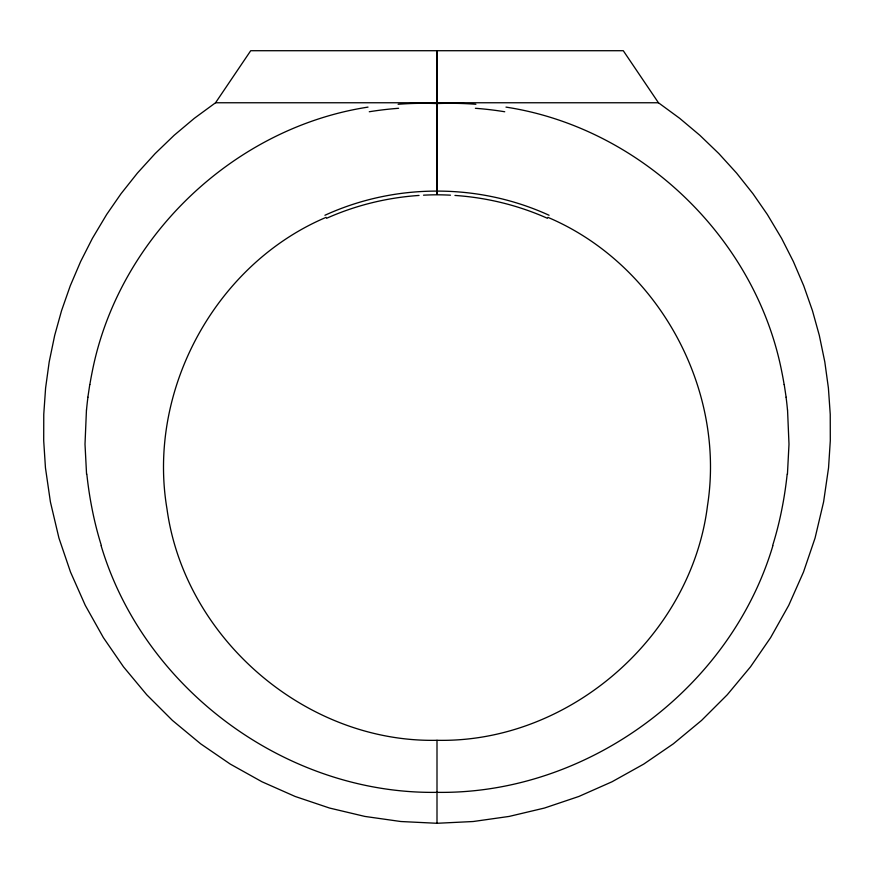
<?xml version="1.0" encoding="UTF-8"?>
<svg xmlns="http://www.w3.org/2000/svg" width="874" height="874" viewBox="0 0 874 874"><rect width="100%" height="100%" fill="white"/><g stroke="black" fill="none" stroke-linecap="round" stroke-linejoin="round"><path stroke-width="1.31" d="M86.45 409.972L85.007 444.2L86.559 474.178M787.441 474.178L788.993 444.2L787.55 409.972M87.87 397.222L89.782 384.549M772.878 545.726C730.052 689.455 587.011 794.619 437 792.347C286.989 794.619 143.948 689.455 101.122 545.726M215.55 102.761L250.718 50.714L623.282 50.714L658.45 102.761L679.688 118.329L699.856 135.295L718.843 153.573L736.574 173.074L752.962 193.711L767.35 214.501L781.618 238.394L793.384 261.566L803.741 285.809L812.449 310.674L819.309 335.365L824.805 361.891L828.399 388.001L830.234 414.265L830.3 440.714L828.541 467.885L823.592 501.927L815.06 538.056L803.49 572.055L788.741 605.321L770.617 637.627L750.515 666.818L727.266 694.754L701.571 720.416L673.286 743.861L643.723 764.095L612.029 781.771L578.85 796.465L544.458 808.046L509.138 816.425L473.216 821.516L437 823.286L400.784 821.516L364.862 816.425L329.542 808.046L295.15 796.465L261.971 781.771L230.277 764.095L200.714 743.861L172.429 720.416L146.734 694.754L123.485 666.818L103.383 637.627L85.259 605.321L70.51 572.055L58.94 538.056L50.408 501.927L45.459 467.885L43.7 440.714L43.766 414.265L45.601 388.001L49.195 361.891L54.691 335.365L61.551 310.674L70.259 285.809L80.616 261.566L92.382 238.394L106.65 214.501L121.038 193.711L137.426 173.074L155.157 153.573L174.145 135.295L194.312 118.329L215.55 102.761L658.45 102.761M326.057 217.375C215.212 264.319 146.898 390.634 167 508.996C184.709 638.457 306.031 743.064 437 740.3C569.182 743.162 691.268 636.512 707.492 505.685C725.923 388.22 657.685 263.904 547.943 217.375M368.02 107.109C233.15 127.812 118.318 238.034 92.174 371.963A364.338 355.565 47.5 0 0 89.858 384.56M505.98 107.109C640.85 127.812 755.682 238.034 781.826 371.963A364.338 355.565 -47.5 0 1 784.142 384.56M784.218 384.549L786.13 397.222M437 740.3L437 823.264M549.08 215.266A253.143 234.571 -1.7 0 0 437.055 191.1A253.143 234.571 1.7 0 0 324.92 215.266M450.481 195.175A253.143 230.889 0 0 0 437.033 194.804A253.143 230.889 0 0 0 423.519 195.175M454.95 195.437A253.143 230.889 0 0 1 547.452 218.303M326.548 218.303A253.143 230.889 0 0 1 419.05 195.437M398.107 104.268A261.424 200.649 0.2 0 1 436.945 103.558A261.424 200.649 -0.2 0 1 475.893 104.268M369.265 111.752A275.059 215.616 0.4 0 1 398.61 108.289M86.515 409.982A323.063 315.94 44 0 1 87.924 397.233M86.832 474.156A386.068 379.382 35.3 0 0 91.934 508.133A347.666 342.237 32 0 0 101.384 545.649M475.39 108.289A275.059 215.616 -0.4 0 1 504.735 111.752M786.076 397.233A323.063 315.94 -44 0 1 787.485 409.982M787.168 474.156A386.068 379.382 -35.3 0 1 782.066 508.133A347.666 342.237 -32 0 1 772.616 545.649M437.055 50.714L436.956 193.831L436.945 50.714"/></g></svg>
